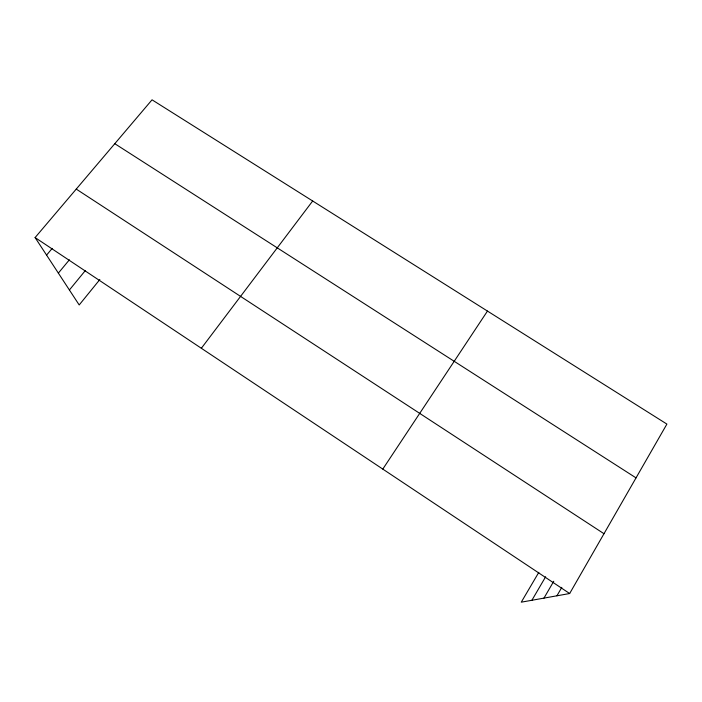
<?xml version="1.0" encoding="UTF-8"?>
<svg xmlns="http://www.w3.org/2000/svg" width="702" height="702" viewBox="0 0 702 702"><rect width="100%" height="100%" fill="white"/><g stroke="black" fill="none" stroke-linecap="round" stroke-linejoin="round"><path stroke-width="1.05" d="M538.811 572.349L521.27 602.176L569.664 593.523L666.9 424.087L152.036 99.824L35.1 237.566L79.194 304.958L99.842 279.536M556.932 595.796L561.802 587.372M543.962 598.113L553.755 581.265M531.897 600.271L545.638 576.772M382.801 469.085L487.46 311.083M201.351 348.271L312.671 200.991M69.401 289.987L85.346 270.551M58.354 273.113L69.375 259.819M46.569 255.107L52.176 248.429M114.795 143.691L636.03 477.878M76.246 189.092L603.992 533.713M35.1 237.566L569.664 593.523"/></g></svg>
